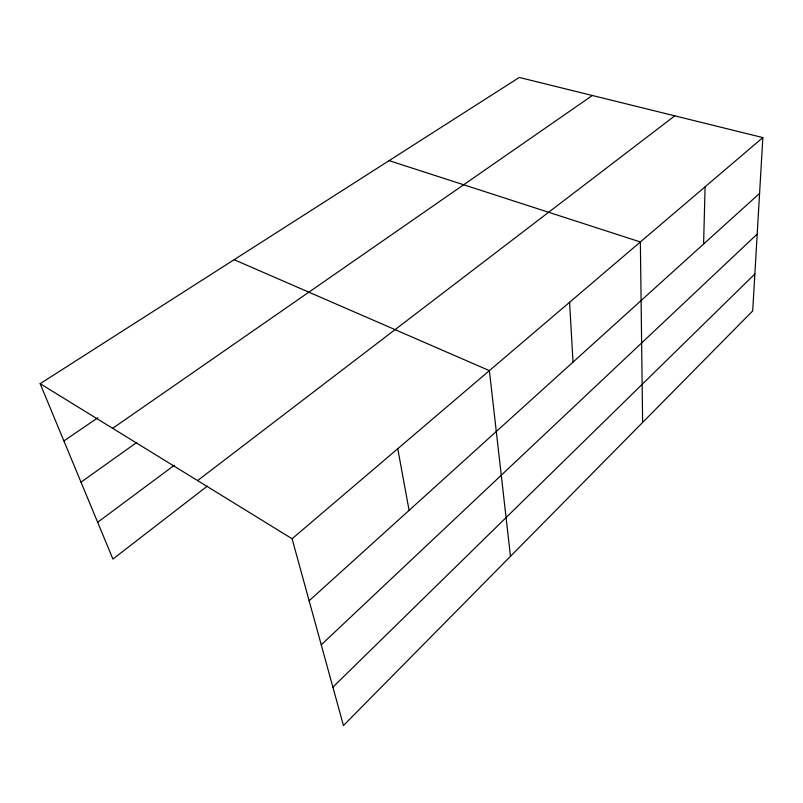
<?xml version="1.0" encoding="UTF-8"?>
<svg xmlns="http://www.w3.org/2000/svg" width="803" height="803" viewBox="0 0 803 803"><rect width="100%" height="100%" fill="white"/><g stroke="black" fill="none" stroke-linecap="round" stroke-linejoin="round"><path stroke-width="1.2" d="M703.599 244.022L705.094 186.798M762.85 137.584L752.702 310.922L343.453 725.551L292.091 538.753L40.15 383.683L519.27 77.449L762.85 137.584L292.091 538.753M332.894 687.147L754.86 273.994M321.26 644.819L757.199 234.085M309.145 600.754L759.578 193.403M207.294 486.136L112.912 559.059L40.15 383.683M197.588 480.585L674.801 115.843M97.655 522.281L174.331 465.258M81.013 482.181L136.651 442.523M112.661 428.32L592.343 95.487M63.899 440.927L97.825 417.801M389.124 160.64L640.362 241.964L642.621 422.458M234.135 259.7L489.378 370.625L510.477 556.328M397.756 448.706L409.098 510.367M569.578 302.289L573.031 362.103"/></g></svg>
